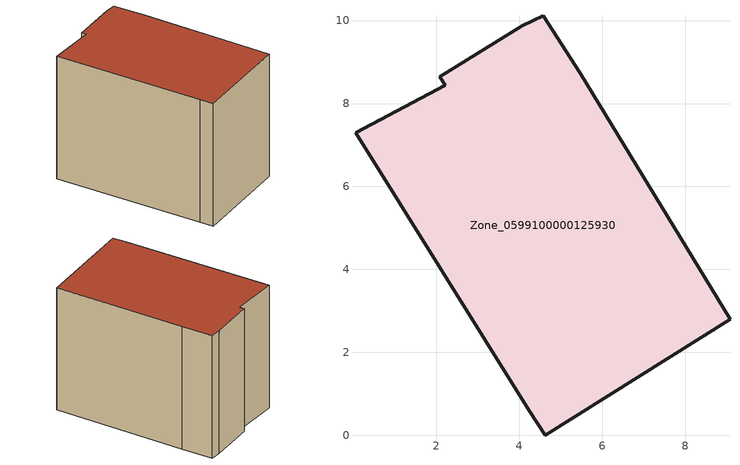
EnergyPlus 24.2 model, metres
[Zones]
Zone_0599100000125930
 floor ground (C_G): 2.08,8.65 4.07,9.87 4.57,10.12 5.47,8.73 9.08,2.79 4.62,0 4.24,0.59 0.05,7.29 2.21,8.44 z0
 wall outside (C_F): 4.07,9.87 2.08,8.65 2.21,8.44 0.05,7.29 4.24,0.59 4.62,0 9.08,2.79 5.47,8.73 4.57,10.12 4.07,9.87 z0:6.8
 roof outside (C_R): 0.05,7.29 4.24,0.59 4.62,0 9.08,2.79 5.47,8.73 4.57,10.12 4.07,9.87 2.08,8.65 2.21,8.44 z6.8
[BUILDING]
Pand.0599100000125930: North Axis=0; Terrain=City; Loads Convergence Tolerance Value=0.04; Temperature Convergence Tolerance Value=0.4; Solar Distribution=FullExterior; Maximum Number of Warmup Days=25; Minimum Number of Warmup Days=1
[Site:Location]
Rotterdam.The.Hague.AP_ZH_NLD Design_Conditions: Latitude=51.96; Longitude=4.45; Time Zone=1; Elevation=-4.5
[SITE:GROUNDTEMPERATURE:BUILDINGSURFACE]
18, 18, 18, 18, 18, 18, 18, 18, 18, 18, 18, 18
[MATERIAL] Thermal Absorptance=0.9; Solar Absorptance=0.7; Visible Absorptance=0.7
Name | Roughness | Thickness | Conductivity | Density | Specific Heat
G.D.1965 | MediumSmooth | 0.15 | 1 | 540 | 1210
F.D.1965 | Rough | 0.3 | 0.857143 | 1920 | 840
R.D.1965 | MediumRough | 0.2 | 0.08 | 1500 | 1000
[CONSTRUCTION]
C_G: G.D.1965
C_F: F.D.1965
C_R: R.D.1965
[ZONE]
Zone_0599100000125930: Type=1; Multiplier=1; Ceiling Height=Autocalculate; Volume=Autocalculate; Floor Area=autocalculate; Part of Total Floor Area=Yes
[ZONEINFILTRATION:DESIGNFLOWRATE]
Infil_Zone_0599100000125930: Zone or ZoneList or Space or SpaceList=Zone_0599100000125930; Schedule=AlwaysOn; Design Flow Rate Calculation Method=Flow/Area; Flow Rate per Floor Area=0.0042; Constant Term Coefficient=1; Temperature Term Coefficient=0; Velocity Term Coefficient=0; Velocity Squared Term Coefficient=0
[HVACTEMPLATE:ZONE:IDEALLOADSAIRSYSTEM]
Zone_0599100000125930: Maximum Heating Supply Air Temperature=50; Minimum Cooling Supply Air Temperature=13; Maximum Heating Supply Air Humidity Ratio=0.0156; Minimum Cooling Supply Air Humidity Ratio=0.0077; Heating Limit=NoLimit; Cooling Limit=NoLimit; Dehumidification Control Type=ConstantSensibleHeatRatio; Cooling Sensible Heat Ratio=0.7; Dehumidification Setpoint=60; Humidification Control Type=None; Humidification Setpoint=30; Outdoor Air Method=None; Outdoor Air Flow Rate per Person=0.00944; Outdoor Air Flow Rate per Zone Floor Area=0; Outdoor Air Flow Rate per Zone=0; Demand Controlled Ventilation Type=None; Outdoor Air Economizer Type=NoEconomizer; Heat Recovery Type=None; Sensible Heat Recovery Effectiveness=0.7; Latent Heat Recovery Effectiveness=0.65
[ZONECONTROL:THERMOSTAT]
ThermostatControl_Zone_0599100000125930: Zone or ZoneList=Zone_0599100000125930; Control Type Schedule=DualSetpointControlType; Control 1=Thermostat_Zone_0599100000125930; Temperature Difference Between Cutout And Setpoint=0
[THERMOSTATSETPOINT:DUALSETPOINT]
Thermostat_Zone_0599100000125930: Heating Setpoint Temperature Schedule=HeatingSetpoint_Zone_0599100000125930; Cooling Setpoint Temperature Schedule=CoolingSetpoint_Zone_0599100000125930
[SCHEDULE:COMPACT]
HeatingSetpoint_Zone_0599100000125930: Through: 12/31, For: AllDays, Until: 24:00, 21
CoolingSetpoint_Zone_0599100000125930: Through: 12/31, For: AllDays, Until: 24:00, 24
DualSetpointControlType: Through: 12/31, For: AllDays, Until: 24:00, 4
AlwaysOn: Through: 12/31, For: AllDays, Until: 24:00, 1
